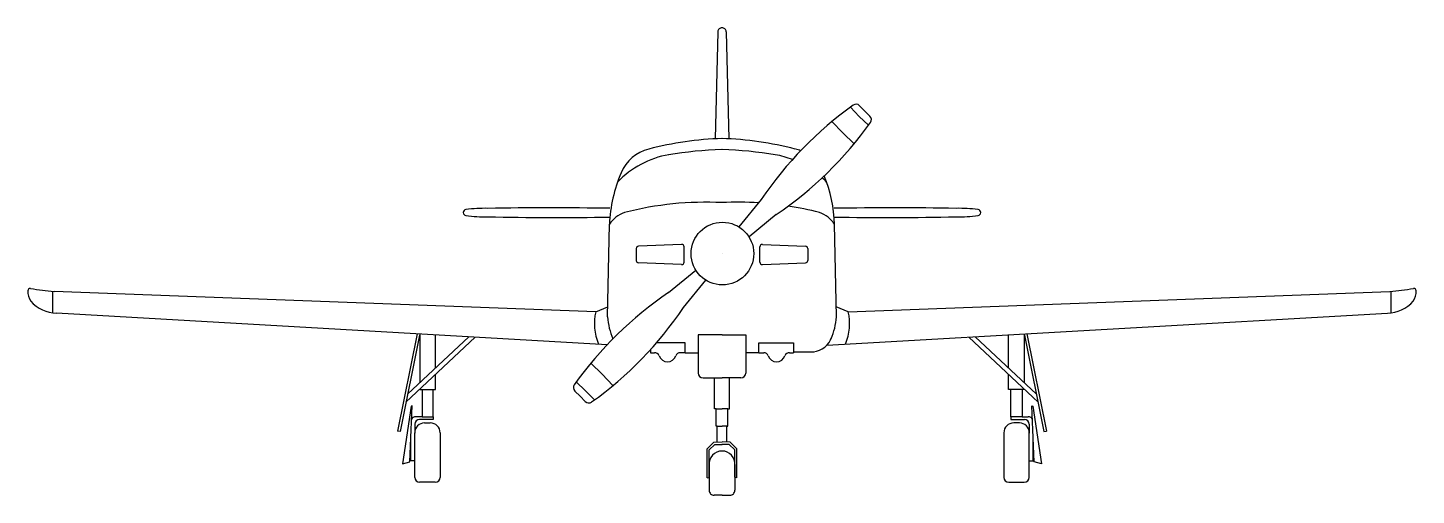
# Model space of a CAD drawing. Header units: inches. Extents: x 0 to 283, y 0 to 95.
import ezdxf

# ---------------------------------------------------------------- set-up
doc = ezdxf.new("R2010")
doc.units = ezdxf.units.IN
doc.header["$MEASUREMENT"] = 0
doc.layers.add('NEWSTUFF', color=7, linetype='Continuous')

msp = doc.modelspace()

# ---------------------------------------------------------------- linework, layer by layer
at = {"layer": 'NEWSTUFF', "linetype": 'Continuous'}
for p, q in [((140.66, 94.47), (140.13, 72.64)), ((142.35, 94.47), (142.88, 72.64)), ((169.55, 79.38), (170.58, 78.31)), ((167.68, 79.09), (169.48, 77.21)), ((171.37, 75.41), (169.48, 77.21)), ((171.66, 77.28), (170.58, 78.31)), ((163.89, 76.14), (166.11, 73.83)), ((168.43, 71.62), (166.11, 73.83)), ((149.51, 60.25), (144.96, 54.68)), ((152.57, 57.19), (147.01, 52.63)), ((118.17, 36.35), (118.55, 55.21)), ((164.85, 36.35), (164.46, 55.21)), ((133.26, 51.11), (124.49, 50.75)), ((149.75, 51.11), (158.52, 50.75)), ((124.01, 50.25), (124.01, 47.85)), ((133.78, 47.49), (133.78, 50.61)), ((141.59, 49.25), (141.59, 49.25)), ((149.23, 47.49), (149.23, 50.61)), ((159, 50.25), (159, 47.85)), ((133.26, 46.99), (124.49, 47.35)), ((130.61, 41.31), (136.17, 45.87)), ((149.75, 46.99), (158.52, 47.35)), ((133.67, 38.25), (138.22, 43.83)), ((5.14, 37.17), (5.1, 41.55)), ((115.76, 37.39), (5.37, 41.53)), ((167.25, 37.39), (277.65, 41.53)), ((277.87, 37.17), (277.91, 41.55)), ((118.12, 30.68), (5.88, 37.13)), ((115.76, 37.39), (118.21, 38.41)), ((162.87, 30.57), (277.13, 37.13)), ((167.25, 37.39), (164.8, 38.41)), ((79.35, 32.91), (75.37, 13.05)), ((79.83, 32.62), (75.89, 12.98)), ((91.22, 32.23), (77.09, 18.95)), ((89.88, 32.31), (77.42, 20.6)), ((79.9, 32.88), (79.9, 22.93)), ((83.11, 25.95), (83.11, 32.69)), ((141.51, 32.71), (136.66, 32.71)), ((136.66, 32.71), (136.66, 24.9)), ((141.51, 32.71), (146.35, 32.71)), ((146.35, 32.71), (146.35, 24.9)), ((191.79, 32.23), (205.92, 18.95)), ((193.13, 32.31), (205.59, 20.6)), ((199.9, 25.95), (199.9, 32.69)), ((203.11, 32.88), (203.11, 22.93)), ((203.18, 32.62), (207.12, 12.98)), ((203.66, 32.91), (207.64, 13.05)), ((126.94, 29.69), (126.94, 29.04)), ((126.94, 29.04), (127.74, 29.04)), ((133.98, 31.09), (128.18, 31.09)), ((133.98, 29.04), (133.01, 29.04)), ((133.98, 29.04), (133.98, 31.09)), ((133.98, 29.04), (136.66, 29.04)), ((149.03, 29.04), (146.35, 29.04)), ((149.03, 29.04), (149.03, 31.09)), ((149.03, 31.09), (156.07, 31.09)), ((149.03, 29.04), (150, 29.04)), ((155.27, 29.04), (156.07, 29.04)), ((156.07, 31.09), (156.07, 29.04)), ((156.1, 29.21), (160.27, 29.21)), ((114.75, 26.88), (117.06, 24.67)), ((83.11, 21.52), (83.11, 24.61)), ((111.81, 23.1), (113.69, 21.29)), ((119.28, 22.36), (117.06, 24.67)), ((137.66, 23.9), (141.51, 23.9)), ((140, 17.58), (140, 23.9)), ((145.35, 23.9), (141.51, 23.9)), ((143.01, 17.58), (143.01, 23.9)), ((199.9, 21.52), (199.9, 24.61)), ((79.9, 21.52), (83.11, 21.52)), ((80.36, 21.52), (80.36, 16)), ((82.65, 16), (82.65, 21.52)), ((111.52, 21.23), (112.6, 20.2)), ((113.63, 19.12), (112.6, 20.2)), ((115.5, 19.41), (113.69, 21.29)), ((203.11, 21.52), (199.9, 21.52)), ((200.36, 16), (200.36, 21.52)), ((202.66, 21.52), (202.66, 16)), ((78.12, 18.17), (76.35, 6.42)), ((77.86, 6.81), (78.32, 18.24)), ((78.32, 18.24), (78.12, 18.17)), ((140.31, 17.58), (140, 17.58)), ((140.31, 14.06), (140.31, 17.58)), ((140.31, 17.58), (141.51, 17.58)), ((142.7, 17.58), (141.51, 17.58)), ((142.7, 17.58), (143.01, 17.58)), ((142.7, 14.06), (142.7, 17.58)), ((205.15, 6.81), (204.69, 18.24)), ((204.69, 18.24), (204.89, 18.17)), ((204.89, 18.17), (206.66, 6.42)), ((78.88, 14.46), (78.88, 12.64)), ((80.36, 16), (79.09, 16)), ((82.65, 15.46), (79.88, 15.46)), ((80.36, 16), (82.65, 16)), ((80.88, 14.74), (82.05, 14.74)), ((82.65, 16), (82.65, 15.46)), ((200.36, 16), (200.36, 15.46)), ((202.66, 16), (200.36, 16)), ((200.36, 15.46), (203.14, 15.46)), ((202.13, 14.74), (200.96, 14.74)), ((202.66, 16), (203.92, 16)), ((204.14, 14.46), (204.14, 12.64)), ((75.89, 12.98), (75.37, 13.05)), ((78.09, 7), (78.09, 12.48)), ((78.88, 3.63), (78.88, 12.74)), ((84.05, 12.74), (84.05, 3.63)), ((140.51, 14.06), (140.31, 14.06)), ((140.51, 10.83), (140.51, 14.06)), ((140.51, 14.06), (141.51, 14.06)), ((142.51, 14.06), (141.51, 14.06)), ((142.51, 10.83), (142.51, 14.06)), ((142.51, 14.06), (142.7, 14.06)), ((198.96, 12.74), (198.96, 3.63)), ((204.13, 3.63), (204.13, 12.74)), ((204.92, 7), (204.92, 12.48)), ((207.12, 12.98), (207.64, 13.05)), ((138.46, 9.46), (139.87, 10.82)), ((138.46, 3.54), (138.46, 9.46)), ((138.9, 3.66), (138.92, 9.23)), ((138.92, 9.23), (140.05, 10.32)), ((139.87, 10.82), (141.51, 10.85)), ((140.05, 10.32), (141.54, 10.35)), ((142.96, 10.32), (141.47, 10.35)), ((143.14, 10.82), (141.51, 10.85)), ((144.09, 9.23), (142.96, 10.32)), ((144.55, 9.46), (143.14, 10.82)), ((144.11, 3.66), (144.09, 9.23)), ((144.55, 3.54), (144.55, 9.46)), ((76.35, 6.42), (77.86, 6.81)), ((78.84, 7), (78.09, 7)), ((138.9, 6.27), (138.9, 1)), ((144.11, 6.27), (144.11, 1)), ((204.17, 7), (204.92, 7)), ((206.66, 6.42), (205.15, 6.81)), ((138.46, 3.54), (138.9, 3.58)), ((144.55, 3.54), (144.11, 3.58)), ((83.05, 2.63), (79.88, 2.63)), ((141.51, 0), (139.9, 0)), ((141.51, 0), (143.11, 0)), ((199.96, 2.63), (203.13, 2.63))]:
    msp.add_line(p, q, dxfattribs=at)
msp.add_circle((141.59, 49.25), 6.39, dxfattribs=at)
for centre, radius, start, end in [((141.48, 94.45), 0.811, 87.8542, 178.6016), ((141.54, 94.45), 0.811, 1.3984, 92.1458), ((212.8, 17.39), 76.44, 125.6569, 145.8977), ((168.83, 78.69), 1, 43.8942, 125.6569), ((170.96, 76.56), 1, 324.4751, 46.2378), ((109.56, 120.39), 76.44, 304.2342, 324.4751), ((143.91, 2.88), 69.86, 91.97, 104.3785), ((139.1, 2.88), 69.86, 75.6215, 88.03), ((134.1, 50.37), 19.34, 100.3176, 135.9284), ((128.57, 62.55), 8.25, 104.079, 157.5637), ((144.92, -20.62), 91.14, 92.1495, 99.0185), ((138.09, -20.62), 91.14, 80.9815, 87.8505), ((148.91, 50.37), 19.34, 68.8816, 79.6824), ((154.45, 62.55), 8.25, 68.01, 75.921), ((148, 54.01), 29.47, 156.6329, 177.6662), ((148.91, 50.37), 19.34, 44.0716, 47.7516), ((135.02, 54.01), 29.47, 2.3338, 22.0587), ((138.16, -6.45), 66.16, 87.1042, 104.4661), ((144.85, -6.45), 66.16, 86.4349, 92.8958), ((89.38, 57.6), 0.617, 96.0916, 263.7899), ((93.1, 29.72), 28.75, 88.6726, 97.5675), ((93.15, 85.48), 28.75, 262.3139, 271.2088), ((106.66, -667.25), 725.82, 89.05228, 91.01807), ((108.16, 782.42), 725.82, 268.86335, 270.82914), ((123.58, 51.93), 6.01, 108.9238, 146.899), ((144.85, -6.45), 66.16, 75.5339, 81.1631), ((159.43, 51.93), 6.01, 33.101, 71.0762), ((176.35, -667.25), 725.82, 88.98193, 90.94772), ((174.85, 782.42), 725.82, 269.17086, 271.13665), ((189.91, 29.72), 28.75, 82.4325, 91.3274), ((189.86, 85.48), 28.75, 268.7912, 277.6861), ((193.63, 57.6), 0.617, 276.2101, 83.9084), ((133.28, 50.61), 0.5, 0, 92.3395), ((149.73, 50.61), 0.5, 87.6605, 180), ((124.51, 50.25), 0.5, 92.3395, 180), ((158.5, 50.25), 0.5, 0, 87.6605), ((124.51, 47.85), 0.5, 180, 267.6605), ((133.28, 47.49), 0.5, 267.6605, 0), ((149.73, 47.49), 0.5, 180, 272.3395), ((158.5, 47.85), 0.5, 272.3395, 0), ((0.5, 41.63), 0.5, 81.2529, 179.4254), ((3.81, 41.59), 3.81, 179.4254, 212.3421), ((13.26, 124.54), 83.38, 261.2529, 264.5692), ((173.61, -21.89), 76.44, 124.2342, 144.4751), ((269.75, 124.54), 83.38, 275.4308, 278.7471), ((279.2, 41.59), 3.81, 327.6579, 0.5746), ((282.51, 41.63), 0.5, 0.5746, 98.7471), ((5.9, 44.14), 7.01, 220.8314, 269.8856), ((70.38, 81.11), 76.44, 305.6569, 325.8977), ((126.37, 34.98), 10.88, 167.2056, 202.6543), ((156.64, 34.98), 10.88, 337.3457, 12.7944), ((277.11, 44.14), 7.01, 270.1144, 319.1686), ((133.02, 37.57), 14.9, 184.7304, 202.5613), ((150, 37.57), 14.9, 337.4387, 355.2696), ((159.56, 33.75), 4.59, 277.497, 341.0468), ((127.74, 28.04), 1, 20.0635, 90), ((130.38, 29), 1.8, 200.0635, 339.9365), ((133.01, 28.04), 1, 90, 159.9365), ((150, 28.04), 1, 20.0635, 90), ((152.64, 29), 1.8, 200.0635, 339.9365), ((155.27, 28.04), 1, 90, 159.9365), ((137.66, 24.9), 1, 180, 270), ((145.35, 24.9), 1, 270, 0), ((112.21, 21.95), 1, 144.4751, 226.2378), ((114.35, 19.81), 1, 223.8942, 305.6569), ((79.09, 15), 1, 90, 151.571), ((79.88, 14.46), 1, 90, 180), ((80.88, 12.74), 2, 90, 180), ((82.05, 12.74), 2, 0, 90), ((200.96, 12.74), 2, 90, 180), ((202.13, 12.74), 2, 0, 90), ((203.14, 14.46), 1, 0, 90), ((203.92, 15), 1, 28.429, 90), ((141.51, 6.4), 2.61, 89.9889, 185.9522), ((141.51, 6.4), 2.61, 354.0478, 90.0111), ((79.88, 3.63), 1, 180, 270), ((83.05, 3.63), 1, 270, 0), ((199.96, 3.63), 1, 180, 270), ((203.13, 3.63), 1, 270, 0), ((139.9, 1), 1, 179.9975, 270), ((143.11, 1), 1, 270, 0.0025)]:
    msp.add_arc(centre, radius, start, end, dxfattribs=at)

doc.saveas('drawing.dxf')
